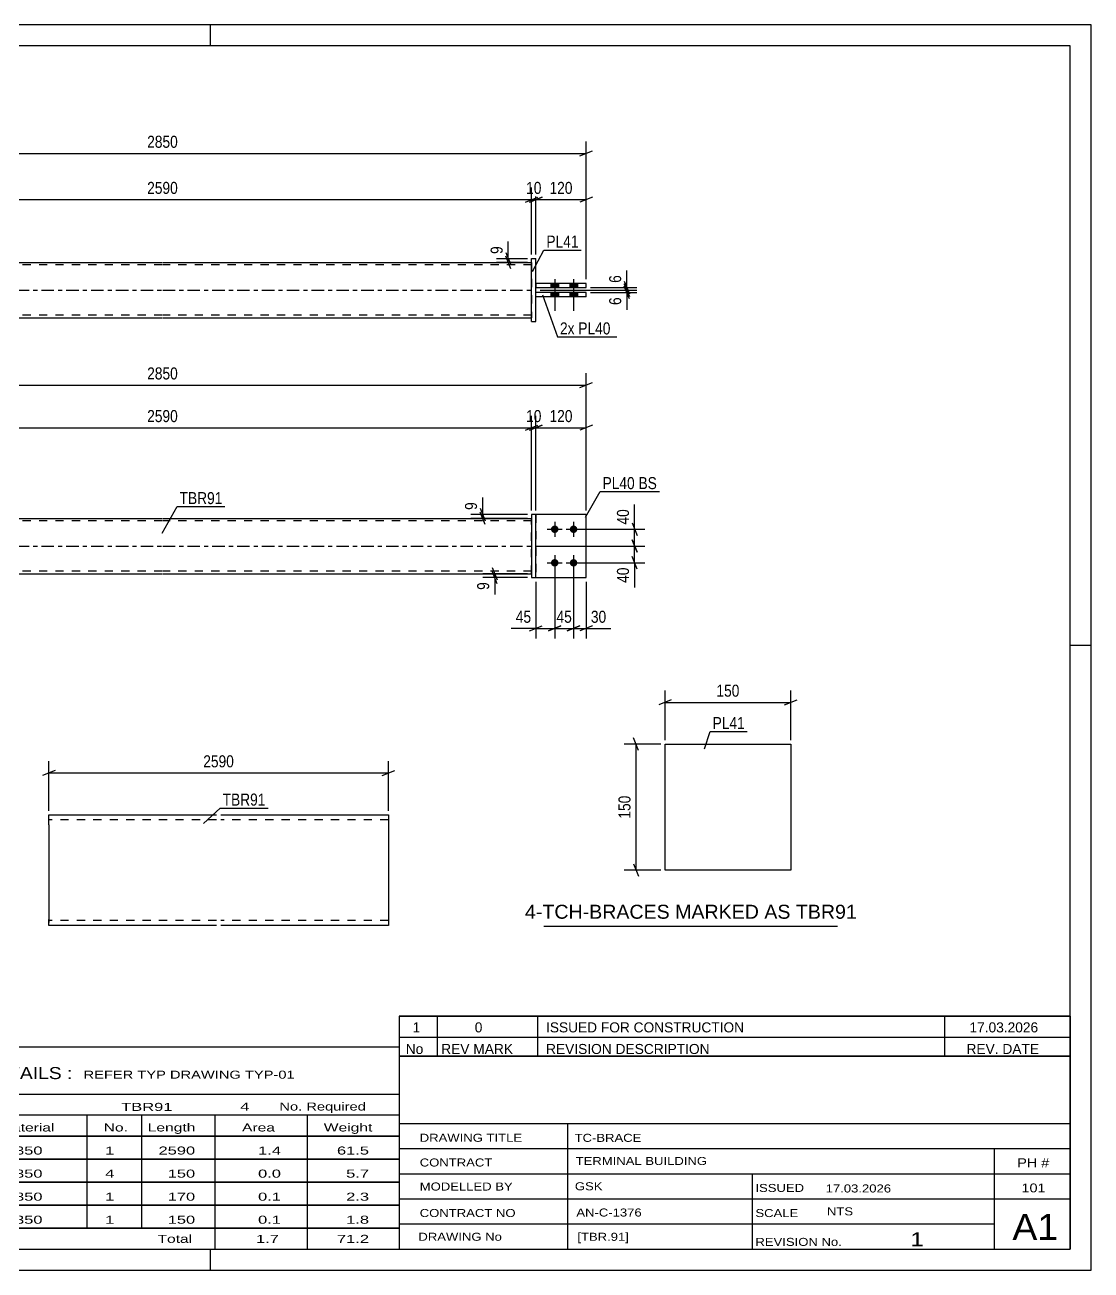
# Model space of a CAD drawing. Header units: millimetres. Extents: x 0 to 420, y 0 to 297.
# Drawn here: x 165.7 to 420, y 0 to 297 of the extents above; entities that cross this region are included whole.
import ezdxf

# ---------------------------------------------------------------- set-up
doc = ezdxf.new("R2010")
doc.units = ezdxf.units.MM
doc.linetypes.add('DXK_LINE_DOT2', pattern=[3.9198, 1.9599, -1.9599])
doc.linetypes.add('DXK_LINE_DOT3', pattern=[5.9187, 2.979, -0.9799, 0.9799, -0.9799])
doc.styles.add('Arial', font='ARIAL.TTF', dxfattribs={"height": 0.2})
doc.styles.add('Arial Narrow', font='ARIALN.TTF', dxfattribs={"height": 0.2})

# ---------------------------------------------------------------- blocks, each defined once
blk = doc.blocks.new('Unknown-581591587-1127')
at = {"color": 5, "linetype": 'Continuous'}
for p, q in [((420, 297), (0, 297)), ((210, 292), (210, 297)), ((420, 0), (420, 297)), ((415, 292), (5, 292)), ((415, 5), (415, 292)), ((420, 149), (415, 149)), ((5, 5), (415, 5)), ((210, 0), (210, 5)), ((0, 0), (420, 0))]:
    blk.add_line(p, q, dxfattribs=at)
blk = doc.blocks.new('Part-581591587-2892 - 2891')
at = {"color": 2, "linetype": 'Continuous'}
for p, q in [((318.38, 125.42), (348.38, 125.42)), ((318.38, 95.42), (318.38, 125.42)), ((348.38, 125.42), (348.38, 95.42)), ((348.38, 95.42), (318.38, 95.42))]:
    blk.add_line(p, q, dxfattribs=at)
blk = doc.blocks.new('Part-581591587-1367 - 1364')
at = {"color": 2, "linetype": 'Continuous'}
for p, q in [((287.57, 180.2), (286.57, 180.2)), ((286.57, 180.2), (286.57, 165.2)), ((287.57, 165.2), (287.57, 180.2)), ((286.57, 165.2), (287.57, 165.2))]:
    blk.add_line(p, q, dxfattribs=at)
blk = doc.blocks.new('Bolt-581591587-1379 - 1364')
at = {"linetype": 'Continuous'}
for points in [[(292.07, 177.6, -1), (292.07, 175.8, -1)], [(296.57, 177.6, -1), (296.57, 175.8, -1)], [(292.07, 169.6, -1), (292.07, 167.8, -1)], [(296.57, 169.6, -1), (296.57, 167.8, -1)]]:
    blk.add_hatch(color=1, dxfattribs=at).paths.add_polyline_path(points)
at = {"color": 1, "linetype": 'Continuous'}
for p, q in [((292.07, 178.5), (292.07, 174.9)), ((296.57, 178.5), (296.57, 174.9)), ((290.27, 176.7), (293.87, 176.7)), ((294.77, 176.7), (298.37, 176.7)), ((292.07, 170.5), (292.07, 166.9)), ((296.57, 170.5), (296.57, 166.9)), ((290.27, 168.7), (293.87, 168.7)), ((294.77, 168.7), (298.37, 168.7))]:
    blk.add_line(p, q, dxfattribs=at)
blk = doc.blocks.new('Part-581591587-1440 - 1364')
at = {"linetype": 'Continuous'}
blk.add_hatch(color=2, dxfattribs=at).paths.add_polyline_path([(140.47, 179.3), (139.67, 180.7), (141.27, 180.7)])
at = {"color": 2, "linetype": 'Continuous'}
for p, q in [((110.47, 179.3), (198.47, 179.3)), ((140.47, 179.3), (139.67, 180.7)), ((139.67, 180.7), (141.27, 180.7)), ((141.27, 180.7), (140.47, 179.3)), ((198.57, 179.3), (286.57, 179.3)), ((110.47, 166.1), (198.47, 166.1)), ((198.57, 166.1), (286.57, 166.1))]:
    blk.add_line(p, q, dxfattribs=at)
at = {"color": 7, "linetype": 'DXK_LINE_DOT2'}
for p, q in [((110.47, 166.1), (110.47, 179.3)), ((198.47, 178.7), (110.47, 178.7)), ((286.57, 178.7), (198.57, 178.7)), ((286.57, 166.1), (286.57, 179.3)), ((198.47, 166.7), (110.47, 166.7)), ((286.57, 166.7), (198.57, 166.7))]:
    blk.add_line(p, q, dxfattribs=at)
at = {"color": 7, "linetype": 'DXK_LINE_DOT3'}
for p, q in [((110.47, 172.7), (198.47, 172.7)), ((198.57, 172.7), (286.57, 172.7))]:
    blk.add_line(p, q, dxfattribs=at)
at = {"color": 2, "linetype": 'Continuous'}
blk.add_circle((140.47, 180.2), 1, dxfattribs=at)
blk = doc.blocks.new('Part-581591587-1445 - 1364')
at = {"color": 2, "linetype": 'Continuous'}
for p, q in [((299.57, 180.2), (287.57, 180.2)), ((299.57, 165.2), (299.57, 180.2)), ((287.57, 165.2), (299.57, 165.2))]:
    blk.add_line(p, q, dxfattribs=at)
at = {"color": 7, "linetype": 'DXK_LINE_DOT2'}
blk.add_line((287.57, 180.2), (287.57, 165.2), dxfattribs=at)
blk = doc.blocks.new('Part-581591587-1450 - 1364')
at = {"color": 7, "linetype": 'DXK_LINE_DOT2'}
for p, q in [((299.57, 180.2), (287.57, 180.2)), ((287.57, 180.2), (287.57, 165.2)), ((299.57, 165.2), (299.57, 180.2)), ((287.57, 165.2), (299.57, 165.2))]:
    blk.add_line(p, q, dxfattribs=at)
blk = doc.blocks.new('Part-581591587-1778 - 1767')
at = {"color": 2, "linetype": 'Continuous'}
for p, q in [((287.57, 232.15), (287.57, 233.15)), ((299.57, 233.15), (287.57, 233.15)), ((299.57, 232.15), (287.57, 232.15)), ((299.57, 232.15), (299.57, 233.15))]:
    blk.add_line(p, q, dxfattribs=at)
blk = doc.blocks.new('Part-581591587-1773 - 1767')
at = {"linetype": 'Continuous'}
blk.add_hatch(color=2, dxfattribs=at).paths.add_polyline_path([(140.47, 233.74), (139.67, 235.14), (141.27, 235.14)])
at = {"color": 2, "linetype": 'Continuous'}
for p, q in [((110.47, 240.34), (198.47, 240.34)), ((198.57, 240.34), (286.57, 240.34)), ((140.47, 233.74), (139.67, 235.14)), ((139.67, 235.14), (141.27, 235.14)), ((141.27, 235.14), (140.47, 233.74)), ((110.47, 227.14), (198.47, 227.14)), ((198.57, 227.14), (286.57, 227.14))]:
    blk.add_line(p, q, dxfattribs=at)
at = {"color": 7, "linetype": 'DXK_LINE_DOT2'}
for p, q in [((110.47, 227.14), (110.47, 240.34)), ((198.47, 239.74), (110.47, 239.74)), ((286.57, 239.74), (198.57, 239.74)), ((286.57, 240.34), (286.57, 227.14)), ((198.47, 227.74), (110.47, 227.74)), ((286.57, 227.74), (198.57, 227.74))]:
    blk.add_line(p, q, dxfattribs=at)
at = {"color": 7, "linetype": 'DXK_LINE_DOT3'}
for p, q in [((110.47, 233.74), (198.47, 233.74)), ((198.57, 233.74), (286.57, 233.74))]:
    blk.add_line(p, q, dxfattribs=at)
at = {"color": 2, "linetype": 'Continuous'}
blk.add_circle((140.47, 234.64), 1, dxfattribs=at)
blk = doc.blocks.new('Part-581591587-1783 - 1767')
at = {"color": 2, "linetype": 'Continuous'}
for p, q in [((299.57, 235.35), (287.57, 235.35)), ((287.57, 235.35), (287.57, 234.35)), ((299.57, 234.35), (299.57, 235.35)), ((287.57, 234.35), (299.57, 234.35))]:
    blk.add_line(p, q, dxfattribs=at)
blk = doc.blocks.new('Part-581591587-1788 - 1767')
at = {"color": 2, "linetype": 'Continuous'}
for p, q in [((286.57, 226.25), (286.57, 241.25)), ((286.57, 241.25), (287.57, 241.25)), ((287.57, 226.25), (287.57, 241.25)), ((286.57, 226.25), (287.57, 226.25))]:
    blk.add_line(p, q, dxfattribs=at)
blk = doc.blocks.new('Bolt-581591587-1800 - 1767')
at = {"linetype": 'Continuous'}
for points in [[(292.97, 235.34), (291.17, 235.34), (291.17, 234.34), (292.97, 234.34)], [(292.97, 235.34), (291.17, 235.34), (291.17, 234.34), (292.97, 234.34)], [(297.47, 235.34), (295.67, 235.34), (295.67, 234.34), (297.47, 234.34)], [(297.47, 235.34), (295.67, 235.34), (295.67, 234.34), (297.47, 234.34)], [(292.97, 233.14), (291.17, 233.14), (291.17, 232.14), (292.97, 232.14)], [(292.97, 233.14), (291.17, 233.14), (291.17, 232.14), (292.97, 232.14)], [(297.47, 233.14), (295.67, 233.14), (295.67, 232.14), (297.47, 232.14)], [(297.47, 233.14), (295.67, 233.14), (295.67, 232.14), (297.47, 232.14)]]:
    blk.add_hatch(color=1, dxfattribs=at).paths.add_polyline_path(points)
at = {"color": 1, "linetype": 'Continuous'}
for p, q in [((291.17, 235.34), (291.17, 234.34)), ((291.17, 235.34), (291.17, 234.34)), ((292.07, 236.34), (292.07, 228.84)), ((292.07, 236.34), (292.07, 228.84)), ((292.97, 235.34), (292.97, 234.34)), ((292.97, 235.34), (292.97, 234.34)), ((295.67, 235.34), (295.67, 234.34)), ((295.67, 235.34), (295.67, 234.34)), ((296.57, 236.34), (296.57, 228.84)), ((296.57, 236.34), (296.57, 228.84)), ((297.47, 235.34), (297.47, 234.34)), ((297.47, 235.34), (297.47, 234.34)), ((291.17, 233.14), (291.17, 232.14)), ((291.17, 233.14), (291.17, 232.14)), ((292.97, 233.14), (292.97, 232.14)), ((292.97, 233.14), (292.97, 232.14)), ((295.67, 233.14), (295.67, 232.14)), ((295.67, 233.14), (295.67, 232.14)), ((297.47, 233.14), (297.47, 232.14)), ((297.47, 233.14), (297.47, 232.14))]:
    blk.add_line(p, q, dxfattribs=at)
blk = doc.blocks.new('Part-581591587-2256 - 2248')
at = {"color": 2, "linetype": 'Continuous'}
for p, q in [((171.41, 106.17), (171.41, 108.57)), ((171.41, 108.57), (211.41, 108.57)), ((212.41, 108.57), (252.41, 108.57)), ((252.41, 108.57), (252.41, 82.17)), ((171.41, 106.17), (171.41, 83.66)), ((171.41, 82.36), (171.41, 83.66)), ((171.41, 82.17), (171.41, 82.36)), ((211.41, 82.17), (171.41, 82.17)), ((252.41, 82.17), (212.41, 82.17))]:
    blk.add_line(p, q, dxfattribs=at)
at = {"color": 7, "linetype": 'DXK_LINE_DOT2'}
for p, q in [((211.41, 107.37), (171.41, 107.37)), ((252.41, 107.37), (212.41, 107.37)), ((252.41, 108.39), (252.41, 108.57)), ((171.41, 83.66), (171.41, 82.88)), ((171.41, 83.37), (171.41, 83.47)), ((211.41, 83.37), (171.41, 83.37)), ((252.41, 83.37), (212.41, 83.37)), ((252.41, 83.37), (252.41, 83.47))]:
    blk.add_line(p, q, dxfattribs=at)
blk = doc.blocks.new('StraightDimension-581591587-2900 - 2891')
at = {"color": 7, "linetype": 'Continuous'}
for p, q in [((318.38, 126.42), (318.38, 138.27)), ((348.38, 126.42), (348.38, 138.27)), ((319.88, 136.02), (316.88, 134.82)), ((318.38, 135.42), (348.38, 135.42)), ((346.88, 134.82), (349.88, 136.02))]:
    blk.add_line(p, q, dxfattribs=at)
at = {"color": 0}
blk.add_wipeout([(336.72, 136.17), (336.72, 140.37), (330.04, 140.37), (330.04, 136.17)], dxfattribs=at)
at = {"color": 3, "style": 'Arial Narrow'}
blk.add_text('150', height=2.863, dxfattribs=at).set_placement((330.64, 136.77))
blk = doc.blocks.new('StraightDimension-581591587-2978 - 2891')
at = {"color": 7, "linetype": 'Continuous'}
for p, q in [((317.38, 125.42), (308.64, 125.42)), ((312.09, 123.92), (310.89, 126.92)), ((311.49, 95.42), (311.49, 125.42)), ((317.38, 95.42), (308.64, 95.42)), ((310.89, 96.92), (312.09, 93.92))]:
    blk.add_line(p, q, dxfattribs=at)
at = {"color": 0}
blk.add_wipeout([(310.74, 113.76), (306.54, 113.76), (306.54, 107.08), (310.74, 107.08)], dxfattribs=at)
at = {"color": 3, "style": 'Arial Narrow'}
blk.add_text('150', height=2.863, rotation=90.0002, dxfattribs=at).set_placement((310.14, 107.68))
blk = doc.blocks.new('StraightDimension-581591587-1665 - 1364')
at = {"color": 7, "linetype": 'Continuous'}
for p, q in [((292.07, 167.7), (292.07, 150.65)), ((296.57, 167.7), (296.57, 150.65)), ((290.57, 152.45), (293.57, 153.65)), ((292.07, 153.05), (296.57, 153.05)), ((298.07, 153.65), (295.07, 152.45))]:
    blk.add_line(p, q, dxfattribs=at)
at = {"color": 0}
blk.add_wipeout([(296.75, 153.8), (296.75, 158), (291.9, 158), (291.9, 153.8)], dxfattribs=at)
at = {"color": 3, "style": 'Arial Narrow'}
blk.add_text('45', height=2.863, dxfattribs=at).set_placement((292.5, 154.4))
blk = doc.blocks.new('StraightDimension-581591587-1505 - 1364')
at = {"color": 7, "linetype": 'Continuous'}
for p, q in [((286.57, 181.2), (286.57, 203.77)), ((287.57, 181.2), (287.57, 203.77)), ((285.07, 200.32), (288.07, 201.52)), ((289.07, 201.52), (286.07, 200.32)), ((286.57, 200.92), (287.57, 200.92))]:
    blk.add_line(p, q, dxfattribs=at)
at = {"color": 0}
blk.add_wipeout([(289.5, 201.67), (289.5, 205.87), (284.65, 205.87), (284.65, 201.67)], dxfattribs=at)
at = {"color": 3, "style": 'Arial Narrow'}
blk.add_text('10', height=2.863, dxfattribs=at).set_placement((285.25, 202.27))
blk = doc.blocks.new('StraightDimension-581591587-1703 - 1364')
at = {"color": 7, "linetype": 'Continuous'}
for p, q in [((297.57, 176.7), (313.53, 176.7)), ((310.53, 178.2), (311.73, 175.2)), ((311.13, 172.7), (311.13, 176.7)), ((287.57, 172.7), (313.53, 172.7)), ((311.73, 171.2), (310.53, 174.2))]:
    blk.add_line(p, q, dxfattribs=at)
at = {"color": 0}
blk.add_wipeout([(310.38, 182.08), (306.18, 182.08), (306.18, 177.22), (310.38, 177.22)], dxfattribs=at)
at = {"color": 7, "linetype": 'Continuous'}
blk.add_line((311.13, 176.7), (311.13, 182.6), dxfattribs=at)
blk.add_line((311.13, 176.7), (311.13, 182.6), dxfattribs=at)
at = {"color": 3, "style": 'Arial Narrow'}
blk.add_text('40', height=2.863, rotation=90.0002, dxfattribs=at).set_placement((309.78, 177.82))
blk = doc.blocks.new('StraightDimension-581591587-1649 - 1364')
at = {"color": 7, "linetype": 'Continuous'}
for p, q in [((292.07, 167.7), (292.07, 150.65)), ((287.57, 164.2), (287.57, 150.65)), ((286.07, 152.45), (289.07, 153.65)), ((287.57, 153.05), (292.07, 153.05)), ((293.57, 153.65), (290.57, 152.45))]:
    blk.add_line(p, q, dxfattribs=at)
at = {"color": 0}
blk.add_wipeout([(287.05, 153.8), (287.05, 158), (282.19, 158), (282.19, 153.8)], dxfattribs=at)
at = {"color": 7, "linetype": 'Continuous'}
blk.add_line((287.57, 153.05), (281.67, 153.05), dxfattribs=at)
blk.add_line((287.57, 153.05), (281.67, 153.05), dxfattribs=at)
at = {"color": 3, "style": 'Arial Narrow'}
blk.add_text('45', height=2.863, dxfattribs=at).set_placement((282.79, 154.4))
blk = doc.blocks.new('StraightDimension-581591587-1640 - 1364')
at = {"color": 7, "linetype": 'Continuous'}
for p, q in [((277.18, 167.6), (278.38, 164.6)), ((278.38, 163.7), (277.18, 166.7)), ((285.57, 166.1), (274.93, 166.1)), ((285.57, 165.2), (274.93, 165.2)), ((277.78, 165.2), (277.78, 166.1))]:
    blk.add_line(p, q, dxfattribs=at)
at = {"color": 0}
blk.add_wipeout([(277.03, 164.67), (272.83, 164.67), (272.83, 161.65), (277.03, 161.65)], dxfattribs=at)
at = {"color": 7, "linetype": 'Continuous'}
blk.add_line((277.78, 165.2), (277.78, 161.12), dxfattribs=at)
blk.add_line((277.78, 165.2), (277.78, 161.12), dxfattribs=at)
at = {"color": 3, "style": 'Arial Narrow'}
blk.add_text('9', height=2.86, rotation=90.0002, dxfattribs=at).set_placement((276.43, 162.25))
blk = doc.blocks.new('StraightDimension-581591587-1730 - 1364')
at = {"color": 7, "linetype": 'Continuous'}
for p, q in [((274.29, 181.7), (275.49, 178.7)), ((285.57, 180.2), (272.04, 180.2)), ((285.57, 179.3), (272.04, 179.3)), ((275.49, 177.8), (274.29, 180.8)), ((274.89, 179.3), (274.89, 180.2))]:
    blk.add_line(p, q, dxfattribs=at)
at = {"color": 0}
blk.add_wipeout([(274.14, 183.75), (269.94, 183.75), (269.94, 180.72), (274.14, 180.72)], dxfattribs=at)
at = {"color": 7, "linetype": 'Continuous'}
blk.add_line((274.89, 180.2), (274.89, 184.28), dxfattribs=at)
blk.add_line((274.89, 180.2), (274.89, 184.28), dxfattribs=at)
at = {"color": 3, "style": 'Arial Narrow'}
blk.add_text('9', height=2.86, rotation=90.0002, dxfattribs=at).set_placement((273.54, 181.32))
blk = doc.blocks.new('StraightDimension-581591587-1496 - 1364')
at = {"color": 7, "linetype": 'Continuous'}
for p, q in [((110.47, 182.2), (110.47, 203.77)), ((286.57, 181.2), (286.57, 203.77)), ((111.97, 201.52), (108.97, 200.32)), ((110.47, 200.92), (286.57, 200.92)), ((285.07, 200.32), (288.07, 201.52))]:
    blk.add_line(p, q, dxfattribs=at)
at = {"color": 0}
blk.add_wipeout([(202.78, 201.67), (202.78, 205.87), (194.27, 205.87), (194.27, 201.67)], dxfattribs=at)
at = {"color": 3, "style": 'Arial Narrow'}
blk.add_text('2590', height=2.863, dxfattribs=at).set_placement((194.87, 202.27))
blk = doc.blocks.new('StraightDimension-581591587-1523 - 1364')
at = {"color": 7, "linetype": 'Continuous'}
for p, q in [((287.57, 181.2), (287.57, 203.77)), ((299.57, 181.2), (299.57, 203.77)), ((286.07, 200.32), (289.07, 201.52)), ((287.57, 200.92), (299.57, 200.92)), ((301.07, 201.52), (298.07, 200.32))]:
    blk.add_line(p, q, dxfattribs=at)
at = {"color": 0}
blk.add_wipeout([(296.92, 201.67), (296.92, 205.87), (290.23, 205.87), (290.23, 201.67)], dxfattribs=at)
at = {"color": 3, "style": 'Arial Narrow'}
blk.add_text('120', height=2.863, dxfattribs=at).set_placement((290.83, 202.27))
blk = doc.blocks.new('StraightDimension-581591587-1546 - 1364')
at = {"color": 7, "linetype": 'Continuous'}
for p, q in [((97.47, 181.2), (97.47, 213.94)), ((299.57, 181.2), (299.57, 213.94)), ((98.97, 211.69), (95.97, 210.49)), ((97.47, 211.09), (299.57, 211.09)), ((298.07, 210.49), (301.07, 211.69))]:
    blk.add_line(p, q, dxfattribs=at)
at = {"color": 0}
blk.add_wipeout([(202.78, 211.84), (202.78, 216.04), (194.27, 216.04), (194.27, 211.84)], dxfattribs=at)
at = {"color": 3, "style": 'Arial Narrow'}
blk.add_text('2850', height=2.863, dxfattribs=at).set_placement((194.87, 212.44))
blk = doc.blocks.new('StraightDimension-581591587-1675 - 1364')
at = {"color": 7, "linetype": 'Continuous'}
for p, q in [((296.57, 167.7), (296.57, 150.65)), ((299.57, 164.2), (299.57, 150.65)), ((295.07, 152.45), (298.07, 153.65)), ((296.57, 153.05), (299.57, 153.05)), ((301.07, 153.65), (298.07, 152.45))]:
    blk.add_line(p, q, dxfattribs=at)
at = {"color": 0}
blk.add_wipeout([(304.96, 153.8), (304.96, 158), (300.1, 158), (300.1, 153.8)], dxfattribs=at)
at = {"color": 7, "linetype": 'Continuous'}
blk.add_line((299.57, 153.05), (305.48, 153.05), dxfattribs=at)
blk.add_line((299.57, 153.05), (305.48, 153.05), dxfattribs=at)
at = {"color": 3, "style": 'Arial Narrow'}
blk.add_text('30', height=2.863, dxfattribs=at).set_placement((300.7, 154.4))
blk = doc.blocks.new('StraightDimension-581591587-1716 - 1364')
at = {"color": 7, "linetype": 'Continuous'}
for p, q in [((287.57, 172.7), (313.53, 172.7)), ((310.53, 174.2), (311.73, 171.2)), ((311.13, 168.7), (311.13, 172.7)), ((311.73, 167.2), (310.53, 170.2)), ((297.57, 168.7), (313.53, 168.7))]:
    blk.add_line(p, q, dxfattribs=at)
at = {"color": 0}
blk.add_wipeout([(310.38, 168.17), (306.18, 168.17), (306.18, 163.32), (310.38, 163.32)], dxfattribs=at)
at = {"color": 7, "linetype": 'Continuous'}
blk.add_line((311.13, 168.7), (311.13, 162.79), dxfattribs=at)
blk.add_line((311.13, 168.7), (311.13, 162.79), dxfattribs=at)
at = {"color": 3, "style": 'Arial Narrow'}
blk.add_text('40', height=2.863, rotation=90.0002, dxfattribs=at).set_placement((309.78, 163.92))
blk = doc.blocks.new('StraightDimension-581591587-1890 - 1767')
at = {"color": 7, "linetype": 'Continuous'}
for p, q in [((286.07, 254.74), (289.07, 255.94)), ((287.57, 242.24), (287.57, 258.19)), ((301.07, 255.94), (298.07, 254.74)), ((299.57, 236.35), (299.57, 258.19)), ((287.57, 255.34), (299.57, 255.34))]:
    blk.add_line(p, q, dxfattribs=at)
at = {"color": 0}
blk.add_wipeout([(296.92, 256.09), (296.92, 260.29), (290.23, 260.29), (290.23, 256.09)], dxfattribs=at)
at = {"color": 3, "style": 'Arial Narrow'}
blk.add_text('120', height=2.863, dxfattribs=at).set_placement((290.83, 256.69))
blk = doc.blocks.new('StraightDimension-581591587-1805 - 1767')
at = {"color": 7, "linetype": 'Continuous'}
for p, q in [((285.57, 241.24), (278.15, 241.24)), ((280.4, 242.74), (281.6, 239.74)), ((281.6, 238.84), (280.4, 241.84)), ((281, 240.34), (281, 241.24)), ((285.57, 240.34), (278.15, 240.34))]:
    blk.add_line(p, q, dxfattribs=at)
at = {"color": 0}
blk.add_wipeout([(280.25, 244.8), (276.05, 244.8), (276.05, 241.77), (280.25, 241.77)], dxfattribs=at)
at = {"color": 7, "linetype": 'Continuous'}
blk.add_line((281, 241.24), (281, 245.32), dxfattribs=at)
blk.add_line((281, 241.24), (281, 245.32), dxfattribs=at)
at = {"color": 3, "style": 'Arial Narrow'}
blk.add_text('9', height=2.86, rotation=90.0002, dxfattribs=at).set_placement((279.65, 242.37))
blk = doc.blocks.new('StraightDimension-581591587-1816 - 1767')
at = {"color": 7, "linetype": 'Continuous'}
for p, q in [((308.67, 235.85), (309.87, 232.85)), ((309.87, 232.24), (308.67, 235.24)), ((288.57, 233.74), (311.67, 233.74)), ((300.57, 234.35), (311.67, 234.35)), ((309.27, 233.74), (309.27, 234.35))]:
    blk.add_line(p, q, dxfattribs=at)
at = {"color": 0}
blk.add_wipeout([(308.52, 237.9), (304.32, 237.9), (304.32, 234.87), (308.52, 234.87)], dxfattribs=at)
at = {"color": 7, "linetype": 'Continuous'}
blk.add_line((309.27, 234.35), (309.27, 238.42), dxfattribs=at)
blk.add_line((309.27, 234.35), (309.27, 238.42), dxfattribs=at)
at = {"color": 3, "style": 'Arial Narrow'}
blk.add_text('6', height=2.86, rotation=90.0002, dxfattribs=at).set_placement((307.92, 235.47))
blk = doc.blocks.new('StraightDimension-581591587-1825 - 1767')
at = {"color": 7, "linetype": 'Continuous'}
for p, q in [((308.67, 235.24), (309.87, 232.24)), ((309.87, 231.65), (308.67, 234.65)), ((288.57, 233.74), (311.67, 233.74)), ((300.57, 233.15), (311.67, 233.15)), ((309.27, 233.15), (309.27, 233.74))]:
    blk.add_line(p, q, dxfattribs=at)
at = {"color": 0}
blk.add_wipeout([(308.52, 232.62), (304.32, 232.62), (304.32, 229.59), (308.52, 229.59)], dxfattribs=at)
at = {"color": 7, "linetype": 'Continuous'}
blk.add_line((309.27, 233.15), (309.27, 229.07), dxfattribs=at)
blk.add_line((309.27, 233.15), (309.27, 229.07), dxfattribs=at)
at = {"color": 3, "style": 'Arial Narrow'}
blk.add_text('6', height=2.86, rotation=90.0002, dxfattribs=at).set_placement((307.92, 230.19))
blk = doc.blocks.new('StraightDimension-581591587-1900 - 1767')
at = {"color": 7, "linetype": 'Continuous'}
for p, q in [((285.07, 254.74), (288.07, 255.94)), ((289.07, 255.94), (286.07, 254.74)), ((286.57, 242.24), (286.57, 258.19)), ((287.57, 242.24), (287.57, 258.19)), ((286.57, 255.34), (287.57, 255.34))]:
    blk.add_line(p, q, dxfattribs=at)
at = {"color": 0}
blk.add_wipeout([(289.5, 256.09), (289.5, 260.29), (284.65, 260.29), (284.65, 256.09)], dxfattribs=at)
at = {"color": 3, "style": 'Arial Narrow'}
blk.add_text('10', height=2.863, dxfattribs=at).set_placement((285.25, 256.69))
blk = doc.blocks.new('StraightDimension-581591587-1910 - 1767')
at = {"color": 7, "linetype": 'Continuous'}
for p, q in [((111.97, 255.94), (108.97, 254.74)), ((110.47, 243.24), (110.47, 258.19)), ((285.07, 254.74), (288.07, 255.94)), ((286.57, 242.24), (286.57, 258.19)), ((110.47, 255.34), (286.57, 255.34))]:
    blk.add_line(p, q, dxfattribs=at)
at = {"color": 0}
blk.add_wipeout([(202.78, 256.09), (202.78, 260.29), (194.27, 260.29), (194.27, 256.09)], dxfattribs=at)
at = {"color": 3, "style": 'Arial Narrow'}
blk.add_text('2590', height=2.863, dxfattribs=at).set_placement((194.87, 256.69))
blk = doc.blocks.new('StraightDimension-581591587-1941 - 1767')
at = {"color": 7, "linetype": 'Continuous'}
for p, q in [((97.47, 236.34), (97.47, 269.19)), ((299.57, 236.34), (299.57, 269.19)), ((98.97, 266.94), (95.97, 265.74)), ((97.47, 266.34), (299.57, 266.34)), ((298.07, 265.74), (301.07, 266.94))]:
    blk.add_line(p, q, dxfattribs=at)
at = {"color": 0}
blk.add_wipeout([(202.78, 267.09), (202.78, 271.29), (194.27, 271.29), (194.27, 267.09)], dxfattribs=at)
at = {"color": 3, "style": 'Arial Narrow'}
blk.add_text('2850', height=2.863, dxfattribs=at).set_placement((194.87, 267.69))
blk = doc.blocks.new('StraightDimension-581591587-2261 - 2248')
at = {"color": 7, "linetype": 'Continuous'}
for p, q in [((172.91, 119.17), (169.91, 117.97)), ((171.41, 109.57), (171.41, 121.42)), ((250.91, 117.97), (253.91, 119.17)), ((252.41, 109.57), (252.41, 121.42)), ((171.41, 118.57), (252.41, 118.57))]:
    blk.add_line(p, q, dxfattribs=at)
at = {"color": 0}
blk.add_wipeout([(216.17, 119.32), (216.17, 123.52), (207.65, 123.52), (207.65, 119.32)], dxfattribs=at)
at = {"color": 3, "style": 'Arial Narrow'}
blk.add_text('2590', height=2.863, dxfattribs=at).set_placement((208.25, 119.92))
blk = doc.blocks.new('Unknown-581591587-3151')
at = {"color": 7, "linetype": 'Continuous'}
for p, q in [((255, 60.55), (415, 60.55)), ((415, 60.55), (255, 60.55)), ((255, 60.55), (255, 55.55)), ((264, 60.55), (264, 55.55)), ((288, 60.55), (288, 55.55)), ((385, 60.55), (385, 55.55)), ((415, 60.55), (415, 55.55)), ((255, 55.55), (415, 55.55)), ((255, 55.55), (255, 51.05)), ((255, 55.55), (415, 55.55)), ((264, 55.55), (264, 51.05)), ((288, 55.55), (288, 51.05)), ((385, 55.55), (385, 51.05)), ((415, 55.55), (415, 51.05)), ((415, 51.05), (255, 51.05))]:
    blk.add_line(p, q, dxfattribs=at)
at = {"color": 7, "linetype": 'Continuous', "style": 'Arial Narrow'}
for s, height, width, p in [('1', 2.39, 1.196471, (258.16, 56.7)), ('0', 2.39, 1.196471, (273, 56.7)), ('ISSUED FOR CONSTRUCTION', 2.3861, 1.196471, (290, 56.7)), ('17.03.2026', 2.386, 1.196471, (391, 56.7)), ('No', 2.386, 1.2, (256.54, 51.55)), ('REV MARK', 2.386, 1.2, (265, 51.55)), ('REVISION DESCRIPTION', 2.3861, 1.2, (290, 51.55)), ('REV. DATE', 2.386, 1.2, (390.28, 51.55))]:
    blk.add_text(s, height=height, dxfattribs=dict(at, width=width)).set_placement(p)
blk = doc.blocks.new('Unknown-581591587-3150')
at = {"color": 7, "linetype": 'Continuous'}
for p, q in [((255, 51.05), (255, 5)), ((255, 51.05), (415, 51.05)), ((415, 51), (415, 5)), ((255, 35), (415, 35)), ((295.14, 35), (295.14, 5)), ((255, 29), (415, 29)), ((397, 5.05), (397, 29.05)), ((255, 23), (415, 23)), ((339.14, 23), (339.14, 5)), ((255, 17), (415, 17)), ((255, 11), (397, 11)), ((255, 5), (415, 5))]:
    blk.add_line(p, q, dxfattribs=at)
at = {"color": 7, "style": 'Arial Narrow'}
for s, height, width, p in [('DRAWING TITLE', 1.9089, 1.425378, (259.88, 30.61)), ('TC-BRACE', 1.909, 1.425378, (296.81, 30.59)), ('TERMINAL BUILDING', 1.9089, 1.425378, (297.06, 25.07)), ('CONTRACT', 1.909, 1.425378, (259.88, 24.71)), ('MODELLED BY', 1.9089, 1.425378, (259.88, 18.98)), ('GSK', 1.909, 1.425378, (296.88, 19.04)), ('ISSUED', 1.909, 1.425378, (339.94, 18.64)), ('17.03.2026', 1.909, 1.425378, (356.69, 18.52)), ('CONTRACT NO', 1.9089, 1.425378, (259.88, 12.66)), ('AN-C-1376', 1.909, 1.425378, (297.23, 12.78)), ('SCALE', 1.909, 1.425378, (339.94, 12.65)), ('A1', 6.204, 1.25, (401.24, 7.2)), ('DRAWING No', 1.909, 1.425378, (259.56, 7)), ('[TBR.91]', 1.909, 1.425378, (297.46, 6.99)), ('1', 3.34, 1.5, (376.91, 5.68)), ('REVISION No.', 1.9089, 1.425378, (339.94, 5.77))]:
    blk.add_text(s, height=height, dxfattribs=dict(at, width=width)).set_placement(p)
at = {"color": 7, "linetype": 'Continuous', "style": 'Arial Narrow'}
for s, height, width, p in [('PH #', 2.1, 1.42538, (402.4, 24.55)), ('101', 2.1, 1.42538, (403.41, 18.55)), ('NTS', 1.909, 1.425378, (357, 13.05))]:
    blk.add_text(s, height=height, dxfattribs=dict(at, width=width)).set_placement(p)
blk = doc.blocks.new('Unknown-581591587-3152')
at = {"color": 7, "linetype": 'Continuous'}
for p, q in [((95, 53.25), (255, 53.25)), ((95, 42), (95, 53.25)), ((255, 53.25), (255, 42)), ((95, 42), (255, 42)), ((95, 42), (95, 37)), ((255, 42), (255, 37)), ((95, 37), (255, 37)), ((95, 37), (95, 32)), ((119, 37), (119, 32)), ((154.5, 37), (154.5, 32)), ((180.5, 37), (180.5, 32)), ((193.5, 37), (193.5, 32)), ((211, 37), (211, 32)), ((233, 37), (233, 32)), ((255, 37), (255, 32)), ((95, 32), (255, 32)), ((95, 31.95), (95, 26.55)), ((95, 31.95), (255, 31.95)), ((119, 32), (119, 26.5)), ((154.5, 32), (154.5, 26.5)), ((180.5, 32), (180.5, 26.5)), ((193.5, 32), (193.5, 26.5)), ((211, 32), (211, 26.5)), ((233, 32), (233, 26.5)), ((255, 31.95), (255, 26.55)), ((95, 26.55), (255, 26.55)), ((95, 26.45), (95, 21.05)), ((95, 26.45), (255, 26.45)), ((119, 26.5), (119, 21)), ((154.5, 26.5), (154.5, 21)), ((180.5, 26.5), (180.5, 21)), ((193.5, 26.5), (193.5, 21)), ((211, 26.5), (211, 21)), ((233, 26.5), (233, 21)), ((255, 26.45), (255, 21.05)), ((95, 21.05), (255, 21.05)), ((95, 20.95), (95, 15.55)), ((95, 20.95), (255, 20.95)), ((119, 21), (119, 15.5)), ((154.5, 21), (154.5, 15.5)), ((180.5, 21), (180.5, 15.5)), ((193.5, 21), (193.5, 15.5)), ((211, 21), (211, 15.5)), ((233, 21), (233, 15.5)), ((255, 20.95), (255, 15.55)), ((95, 15.55), (255, 15.55)), ((95, 15.45), (95, 10.05)), ((95, 15.45), (255, 15.45)), ((119, 15.5), (119, 10)), ((154.5, 15.5), (154.5, 10)), ((180.5, 15.5), (180.5, 10)), ((193.5, 15.5), (193.5, 10)), ((211, 15.5), (211, 10)), ((233, 15.5), (233, 10)), ((255, 15.45), (255, 10.05)), ((95, 10.05), (255, 10.05)), ((95, 10), (255, 10)), ((95, 10), (95, 5)), ((211, 10), (211, 5)), ((233, 10), (233, 5)), ((255, 10), (255, 5)), ((95, 5), (255, 5))]:
    blk.add_line(p, q, dxfattribs=at)
at = {"color": 7, "style": 'Arial Narrow'}
for s, height, width, p in [('GENERAL NOTES & WELD DETAILS :', 2.8633, 1.4, (96.15, 45.56)), ('REFER TYP DRAWING TYP-01', 1.9089, 1.6, (179.7, 45.66)), ("MATERIAL LIST FOR ASSEMBLY MK'D", 1.9089, 1.6, (96.15, 38.06)), ('TBR91', 1.909, 1.794707, (188.68, 37.97)), ('4', 1.91, 1.794707, (217.08, 38.06)), ('No. Required', 1.9089, 1.6, (226.41, 38.06)), ('Mark', 1.909, 1.7, (96.34, 33)), ('Profile', 1.909, 1.7, (129.41, 33)), ('Material', 1.909, 1.7, (159.54, 33.06)), ('No.', 1.909, 1.7, (184.5, 33.06)), ('Length', 1.909, 1.7, (195, 33.06)), ('Area', 1.909, 1.7, (217.5, 33.06)), ('Weight', 1.909, 1.7, (237, 33.06))]:
    blk.add_text(s, height=height, dxfattribs=dict(at, width=width)).set_placement(p)
at = {"color": 7, "linetype": 'Continuous', "style": 'Arial Narrow'}
for s, height, width, p in [('TBR91', 1.909, 1.794707, (96.5, 27.56)), ('SHS132*6', 1.909, 1.794707, (121, 27.56)), ('E350', 1.909, 1.794707, (160.74, 27.56)), ('1', 1.91, 1.794707, (184.86, 27.56)), ('2590', 1.909, 1.794707, (197.58, 27.56)), ('1.4', 1.909, 1.794707, (221.32, 27.56)), ('61.5', 1.909, 1.794707, (240.14, 27.56)), ('PL40', 1.909, 1.794707, (96.5, 22.06)), ('PL10*120', 1.909, 1.794707, (121, 22.06)), ('E350', 1.909, 1.794707, (160.74, 22.06)), ('4', 1.91, 1.794707, (184.86, 22.06)), ('150', 1.909, 1.794707, (199.77, 22.06)), ('0.0', 1.909, 1.794707, (221.32, 22.06)), ('5.7', 1.909, 1.794707, (242.33, 22.06)), ('PL98', 1.909, 1.794707, (96.5, 16.56)), ('PL10*170', 1.909, 1.794707, (121, 16.56)), ('E350', 1.909, 1.794707, (160.74, 16.56)), ('1', 1.91, 1.794707, (184.86, 16.56)), ('170', 1.909, 1.794707, (199.77, 16.56)), ('0.1', 1.909, 1.794707, (221.32, 16.56)), ('2.3', 1.909, 1.794707, (242.33, 16.56)), ('PL41', 1.909, 1.794707, (96.5, 11.06)), ('PL10*150', 1.909, 1.794707, (121, 11.06)), ('E350', 1.909, 1.794707, (160.74, 11.06)), ('1', 1.91, 1.794707, (184.86, 11.06)), ('150', 1.909, 1.794707, (199.77, 11.06)), ('0.1', 1.909, 1.794707, (221.32, 11.06)), ('1.8', 1.909, 1.794707, (242.33, 11.06)), ('Total', 1.909, 1.7, (197.33, 6.5)), ('1.7', 1.909, 1.794707, (220.83, 6.5)), ('71.2', 1.909, 1.794707, (240.14, 6.5))]:
    blk.add_text(s, height=height, dxfattribs=dict(at, width=width)).set_placement(p)
blk = doc.blocks.new('Unknown-581591587-3153')
at = {"color": 7, "linetype": 'Continuous'}
blk.add_line((289.5, 82.05), (359.5, 82.05), dxfattribs=at)
at = {"color": 7, "style": 'Arial'}
blk.add_text('4-TCH-BRACES MARKED AS TBR91', height=3.3428, dxfattribs=at).set_placement((284.99, 83.8))
blk = doc.blocks.new('Mark-581591587-2981 - 2891')
at = {"color": 0}
blk.add_wipeout([(337.41, 129.04), (337.41, 132.04), (329.73, 132.04), (329.73, 129.04)], dxfattribs=at)
blk.add_wipeout([(337.41, 129.04), (337.41, 132.04), (329.73, 132.04), (329.73, 129.04)], dxfattribs=at)
at = {"color": 30, "linetype": 'Continuous'}
for p, q in [((327.78, 124.34), (329.13, 128.44)), ((329.13, 128.44), (338.01, 128.44))]:
    blk.add_line(p, q, dxfattribs=at)
at = {"color": 3, "style": 'Arial Narrow'}
blk.add_text('PL41', height=2.863, dxfattribs=at).set_placement((329.73, 129.04))
blk = doc.blocks.new('Mark-581591587-1436 - 1364')
at = {"color": 0}
blk.add_wipeout([(212.82, 182.7), (212.82, 185.7), (202.6, 185.7), (202.6, 182.7)], dxfattribs=at)
blk.add_wipeout([(212.82, 182.7), (212.82, 185.7), (202.6, 185.7), (202.6, 182.7)], dxfattribs=at)
at = {"color": 30, "linetype": 'Continuous'}
for p, q in [((198.48, 175.75), (202, 182.1)), ((202, 182.1), (213.42, 182.1))]:
    blk.add_line(p, q, dxfattribs=at)
at = {"color": 3, "style": 'Arial Narrow'}
blk.add_text('TBR91', height=2.863, dxfattribs=at).set_placement((202.6, 182.7))
blk = doc.blocks.new('MarkSet-581591587-1752 - 1364')
at = {"color": 0}
blk.add_wipeout([(311.15, 186.28), (311.15, 189.28), (303.48, 189.28), (303.48, 186.28)], dxfattribs=at)
blk.add_wipeout([(311.15, 186.28), (311.15, 189.28), (303.48, 189.28), (303.48, 186.28)], dxfattribs=at)
at = {"color": 30, "linetype": 'Continuous'}
blk.add_line((299.38, 179.62), (302.88, 185.68), dxfattribs=at)
at = {"color": 0}
blk.add_wipeout([(316.44, 186.28), (316.44, 189.28), (312.05, 189.28), (312.05, 186.28)], dxfattribs=at)
blk.add_wipeout([(316.44, 186.28), (316.44, 189.28), (312.05, 189.28), (312.05, 186.28)], dxfattribs=at)
at = {"color": 30, "linetype": 'Continuous'}
blk.add_line((302.88, 185.68), (317.04, 185.68), dxfattribs=at)
at = {"color": 3, "style": 'Arial Narrow'}
for s, p in [('PL40', (303.48, 186.28)), ('BS', (312.05, 186.28))]:
    blk.add_text(s, height=2.863, dxfattribs=at).set_placement(p)
blk = doc.blocks.new('Mark-581591587-1784 - 1767')
at = {"color": 0}
blk.add_wipeout([(297.77, 243.9), (297.77, 246.9), (290.09, 246.9), (290.09, 243.9)], dxfattribs=at)
blk.add_wipeout([(297.77, 243.9), (297.77, 246.9), (290.09, 246.9), (290.09, 243.9)], dxfattribs=at)
at = {"color": 30, "linetype": 'Continuous'}
for p, q in [((286.8, 238.22), (289.49, 243.3)), ((289.49, 243.3), (298.37, 243.3))]:
    blk.add_line(p, q, dxfattribs=at)
at = {"color": 3, "style": 'Arial Narrow'}
blk.add_text('PL41', height=2.863, dxfattribs=at).set_placement((290.09, 243.9))
blk = doc.blocks.new('MarkSet-581591587-1973 - 1767')
at = {"color": 0}
blk.add_wipeout([(296.8, 223.18), (296.8, 226.18), (293.33, 226.18), (293.33, 223.18)], dxfattribs=at)
blk.add_wipeout([(296.8, 223.18), (296.8, 226.18), (293.33, 226.18), (293.33, 223.18)], dxfattribs=at)
at = {"color": 30, "linetype": 'Continuous'}
blk.add_line((289.19, 232.6), (292.73, 222.58), dxfattribs=at)
at = {"color": 0}
blk.add_wipeout([(305.37, 223.18), (305.37, 226.18), (297.7, 226.18), (297.7, 223.18)], dxfattribs=at)
blk.add_wipeout([(305.37, 223.18), (305.37, 226.18), (297.7, 226.18), (297.7, 223.18)], dxfattribs=at)
at = {"color": 30, "linetype": 'Continuous'}
blk.add_line((292.73, 222.58), (306.87, 222.58), dxfattribs=at)
at = {"color": 3, "style": 'Arial Narrow'}
for s, p in [('2x', (293.33, 223.18)), ('PL40', (297.7, 223.18))]:
    blk.add_text(s, height=2.863, dxfattribs=at).set_placement(p)
blk = doc.blocks.new('Mark-581591587-2252 - 2248')
at = {"color": 0}
blk.add_wipeout([(223.09, 110.79), (223.09, 113.79), (212.87, 113.79), (212.87, 110.79)], dxfattribs=at)
blk.add_wipeout([(223.09, 110.79), (223.09, 113.79), (212.87, 113.79), (212.87, 110.79)], dxfattribs=at)
at = {"color": 30, "linetype": 'Continuous'}
for p, q in [((208.28, 106.49), (212.27, 110.19)), ((212.27, 110.19), (223.69, 110.19))]:
    blk.add_line(p, q, dxfattribs=at)
at = {"color": 3, "style": 'Arial Narrow'}
blk.add_text('TBR91', height=2.863, dxfattribs=at).set_placement((212.87, 110.79))

msp = doc.modelspace()

# ---------------------------------------------------------------- block references
for name in ['Unknown-581591587-1127', 'Part-581591587-1788 - 1767', 'Part-581591587-1773 - 1767', 'Part-581591587-1783 - 1767', 'Bolt-581591587-1800 - 1767', 'Part-581591587-1778 - 1767', 'Part-581591587-1440 - 1364', 'Part-581591587-1367 - 1364', 'Part-581591587-1445 - 1364', 'Part-581591587-1450 - 1364', 'Bolt-581591587-1379 - 1364', 'Part-581591587-2892 - 2891', 'Part-581591587-2256 - 2248', 'Unknown-581591587-3153', 'Unknown-581591587-3151', 'Unknown-581591587-3152', 'Unknown-581591587-3150']:
    msp.add_blockref(name, (0, 0))

# ---------------------------------------------------------------- next in the draw order: block references
for name in ['StraightDimension-581591587-1890 - 1767', 'StraightDimension-581591587-1505 - 1364', 'StraightDimension-581591587-1665 - 1364', 'StraightDimension-581591587-2900 - 2891', 'StraightDimension-581591587-2261 - 2248']:
    msp.add_blockref(name, (0, 0))

# ---------------------------------------------------------------- next in the draw order: block references
for name in ['StraightDimension-581591587-1805 - 1767', 'StraightDimension-581591587-1816 - 1767', 'StraightDimension-581591587-1730 - 1364', 'StraightDimension-581591587-1703 - 1364', 'StraightDimension-581591587-1649 - 1364', 'StraightDimension-581591587-1675 - 1364', 'Mark-581591587-2981 - 2891', 'StraightDimension-581591587-2978 - 2891', 'Mark-581591587-2252 - 2248']:
    msp.add_blockref(name, (0, 0))

# ---------------------------------------------------------------- next in the draw order: block references
for name in ['StraightDimension-581591587-1900 - 1767', 'StraightDimension-581591587-1825 - 1767', 'StraightDimension-581591587-1496 - 1364', 'StraightDimension-581591587-1716 - 1364', 'StraightDimension-581591587-1640 - 1364']:
    msp.add_blockref(name, (0, 0))

# ---------------------------------------------------------------- next in the draw order: block references
for name in ['StraightDimension-581591587-1910 - 1767', 'MarkSet-581591587-1973 - 1767', 'StraightDimension-581591587-1523 - 1364']:
    msp.add_blockref(name, (0, 0))

# ---------------------------------------------------------------- next in the draw order: block references
for name in ['StraightDimension-581591587-1941 - 1767', 'StraightDimension-581591587-1546 - 1364']:
    msp.add_blockref(name, (0, 0))

# ---------------------------------------------------------------- next in the draw order: block references
for name in ['Mark-581591587-1784 - 1767', 'MarkSet-581591587-1752 - 1364', 'Mark-581591587-1436 - 1364']:
    msp.add_blockref(name, (0, 0))

doc.saveas('drawing.dxf')
